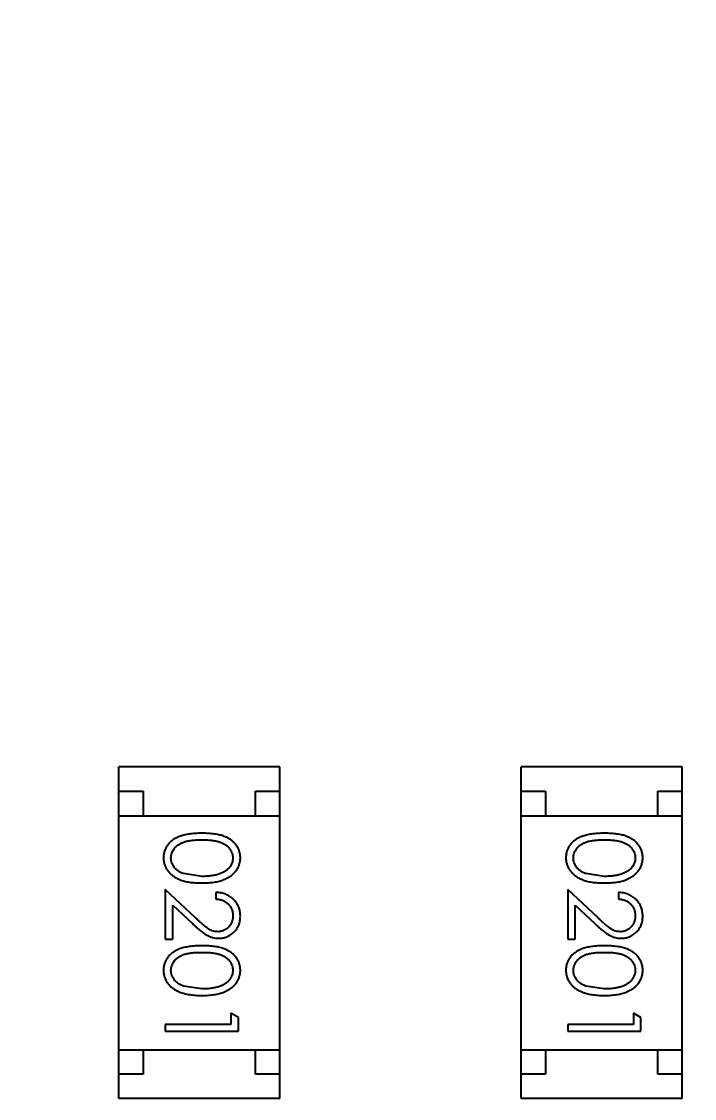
# Model space of a CAD drawing. Header units: millimetres. Extents: x 10 to 132, y -13 to 46.
# Drawn here: x 104.749 to 106.129, y 27.339 to 29.548 of the extents above; entities that cross this region are included whole.
import ezdxf

# ---------------------------------------------------------------- set-up
doc = ezdxf.new("R2010")
doc.units = ezdxf.units.MM
doc.header["$LTSCALE"] = 1.21
doc.header["$MEASUREMENT"] = 0
doc.header["$PDMODE"] = 3
doc.header["$PDSIZE"] = 0.3125
doc.layers.get('0').update_dxf_attribs({"linetype": 'CONTINUOUS'})
doc.layers.get('DEFPOINTS').update_dxf_attribs({"linetype": 'CONTINUOUS'})
doc.layers.add('Dim', color=3, linetype='CONTINUOUS', lineweight=25)
doc.styles.get("Standard").update_dxf_attribs({"font": 'txt', "width": 0.8})
doc.dimstyles.get("Standard").update_dxf_attribs({"dimtxt": 0.15625, "dimasz": 0.1875, "dimexe": 0.125, "dimexo": 0.0625, "dimgap": 0.09, "dimtad": 0, "dimtih": 1, "dimtoh": 1, "dimzin": 4, "dimdsep": 46, "dimtxsty": 'Standard', "dimblk": '_FILLED', "dimblk1": '_FILLED', "dimblk2": '_FILLED', "dimcen": 0.09, "dimazin": 1, "dimtp": 0.01, "dimtm": 0.01, "dimtfac": 1, "dimtofl": 0, "dimtmove": 0, "dimatfit": 3, "dimldrblk": '_FILLED', "dimfxl": 1, "dimtolj": 1, "dimtzin": 4, "dimarcsym": 0})

# ---------------------------------------------------------------- blocks, each defined once
blk = doc.blocks.new('_FILLED')
at = {"color": 0, "linetype": 'ByBlock'}
blk.add_solid([(0, 0), (-1, 0.1667), (-1, -0.1667)], dxfattribs=at)
blk = doc.blocks.new('*D41')
at = {"color": 0, "linetype": 'ByBlock', "lineweight": -2}
for p, q in [((96.2435, 28.0379), (96.2435, 39.6225)), ((119.1035, 27.9498), (119.1035, 39.6225)), ((96.2435, 39.56), (106.0285, 39.56)), ((119.1035, 39.56), (109.3185, 39.56))]:
    blk.add_line(p, q, dxfattribs=at)
at = {"layer": 'DEFPOINTS', "color": 0, "linetype": 'ByBlock'}
for p in [(96.2435, 28.0067), (119.1035, 27.9185)]:
    blk.add_point(p, dxfattribs=at)
at = {"color": 0, "linetype": 'ByBlock', "lineweight": -2, "rotation": 180}
blk.add_blockref('_FILLED', (96.2435, 39.56), dxfattribs=at)
at = {"color": 0, "linetype": 'ByBlock', "lineweight": -2}
blk.add_blockref('_FILLED', (119.1035, 39.56), dxfattribs=at)
at = {"color": 0, "linetype": 'ByBlock', "lineweight": -2, "insert": (107.6735, 39.56), "char_height": 1, "attachment_point": 5}
blk.add_mtext('\\A1;22.86', dxfattribs=at)

msp = doc.modelspace()

# ---------------------------------------------------------------- linework, layer by layer
at = {"color": 7, "linetype": 'Continuous'}
for p, q in [((104.9483, 27.3389), (104.9483, 28.0189)), ((105.2783, 28.0189), (104.9483, 28.0189)), ((105.2783, 27.3389), (105.2783, 28.0189)), ((105.7738, 27.3389), (105.7738, 28.0189)), ((106.1038, 28.0189), (105.7738, 28.0189)), ((106.1038, 27.3389), (106.1038, 28.0189)), ((104.9483, 27.9689), (104.9983, 27.9689)), ((104.9983, 27.9689), (104.9983, 27.9189)), ((105.2283, 27.9189), (105.2283, 27.9689)), ((105.2283, 27.9689), (105.2783, 27.9689)), ((105.7738, 27.9689), (105.8238, 27.9689)), ((105.8238, 27.9689), (105.8238, 27.9189)), ((106.0538, 27.9189), (106.0538, 27.9689)), ((106.0538, 27.9689), (106.1038, 27.9689)), ((104.9483, 27.9189), (105.2783, 27.9189)), ((105.7738, 27.9189), (106.1038, 27.9189)), ((105.1186, 27.7944), (105.0809, 27.8001)), ((105.9441, 27.7944), (105.9064, 27.8001)), ((105.0436, 27.7675), (105.0436, 27.6656)), ((105.1057, 27.7093), (105.0436, 27.7675)), ((105.1475, 27.7617), (105.1475, 27.7482)), ((105.8691, 27.7675), (105.8691, 27.6656)), ((105.9312, 27.7093), (105.8691, 27.7675)), ((105.973, 27.7617), (105.973, 27.7482)), ((105.059, 27.6656), (105.059, 27.7354)), ((105.059, 27.7354), (105.0991, 27.6978)), ((105.8845, 27.6656), (105.8845, 27.7354)), ((105.8845, 27.7354), (105.9246, 27.6978)), ((105.0436, 27.6656), (105.059, 27.6656)), ((105.8691, 27.6656), (105.8845, 27.6656)), ((105.1186, 27.5636), (105.0809, 27.5693)), ((105.9441, 27.5636), (105.9064, 27.5693)), ((105.1782, 27.5136), (105.1782, 27.4906)), ((105.1936, 27.5048), (105.1782, 27.5136)), ((105.1936, 27.4771), (105.1936, 27.5048)), ((106.0037, 27.5136), (106.0037, 27.4906)), ((106.0191, 27.5048), (106.0037, 27.5136)), ((106.0191, 27.4771), (106.0191, 27.5048)), ((105.0436, 27.4906), (105.0436, 27.4771)), ((105.1782, 27.4906), (105.0436, 27.4906)), ((105.8691, 27.4906), (105.8691, 27.4771)), ((106.0037, 27.4906), (105.8691, 27.4906)), ((105.0436, 27.4771), (105.1936, 27.4771)), ((105.8691, 27.4771), (106.0191, 27.4771)), ((104.9483, 27.4389), (105.2783, 27.4389)), ((104.9983, 27.4389), (104.9983, 27.3889)), ((105.2283, 27.3889), (105.2283, 27.4389)), ((105.7738, 27.4389), (106.1038, 27.4389)), ((105.8238, 27.4389), (105.8238, 27.3889)), ((106.0538, 27.3889), (106.0538, 27.4389)), ((104.9983, 27.3889), (104.9483, 27.3889)), ((105.2783, 27.3889), (105.2283, 27.3889)), ((105.8238, 27.3889), (105.7738, 27.3889)), ((106.1038, 27.3889), (106.0538, 27.3889)), ((105.2783, 27.3389), (104.9483, 27.3389)), ((106.1038, 27.3389), (105.7738, 27.3389))]:
    msp.add_line(p, q, dxfattribs=at)
for points, knots in [([(105.1186, 27.8829), (105.1162, 27.8828), (105.1115, 27.8828), (105.1048, 27.8825), (105.0984, 27.882), (105.0925, 27.8813), (105.0869, 27.8804), (105.0818, 27.8793), (105.0771, 27.878), (105.0727, 27.8765), (105.0687, 27.8748), (105.065, 27.8729), (105.0616, 27.8709), (105.0584, 27.8688), (105.0554, 27.8665), (105.0526, 27.864), (105.0502, 27.8613), (105.048, 27.8585), (105.0461, 27.8556), (105.0444, 27.8526), (105.0429, 27.8495), (105.0418, 27.8463), (105.0409, 27.843), (105.0403, 27.8397), (105.0398, 27.8362), (105.0398, 27.8339), (105.0398, 27.8327)], [0, 0, 0, 0, 0.068113, 0.132564, 0.193427, 0.250218, 0.303569, 0.353576, 0.400235, 0.443586, 0.484619, 0.524292, 0.56238, 0.599049, 0.63494, 0.669782, 0.704009, 0.737842, 0.771098, 0.803896, 0.836415, 0.868639, 0.900715, 0.933378, 0.966213, 1, 1, 1, 1]), ([(105.1975, 27.8327), (105.1975, 27.8339), (105.1974, 27.8362), (105.197, 27.8397), (105.1964, 27.843), (105.1954, 27.8463), (105.1943, 27.8496), (105.1928, 27.8527), (105.1911, 27.8557), (105.1891, 27.8587), (105.1869, 27.8615), (105.1845, 27.8641), (105.1817, 27.8666), (105.1788, 27.8689), (105.1756, 27.8711), (105.1721, 27.8731), (105.1684, 27.8749), (105.1645, 27.8766), (105.1601, 27.8781), (105.1554, 27.8794), (105.1503, 27.8805), (105.1448, 27.8813), (105.1388, 27.882), (105.1324, 27.8825), (105.1256, 27.8828), (105.121, 27.8828), (105.1186, 27.8829)], [0, 0, 0, 0, 0.033742, 0.066533, 0.099153, 0.13154, 0.164087, 0.196563, 0.229707, 0.263315, 0.297504, 0.331686, 0.366482, 0.4021, 0.438958, 0.476748, 0.515985, 0.556589, 0.599519, 0.645765, 0.695487, 0.748721, 0.805687, 0.866754, 0.931405, 1, 1, 1, 1]), ([(105.9441, 27.8829), (105.9417, 27.8828), (105.937, 27.8828), (105.9303, 27.8825), (105.9239, 27.882), (105.918, 27.8813), (105.9124, 27.8804), (105.9073, 27.8793), (105.9026, 27.878), (105.8982, 27.8765), (105.8942, 27.8748), (105.8905, 27.8729), (105.8871, 27.8709), (105.8839, 27.8688), (105.8809, 27.8665), (105.8781, 27.864), (105.8757, 27.8613), (105.8735, 27.8585), (105.8716, 27.8556), (105.8699, 27.8526), (105.8684, 27.8495), (105.8673, 27.8463), (105.8664, 27.843), (105.8658, 27.8397), (105.8653, 27.8362), (105.8653, 27.8339), (105.8653, 27.8327)], [0, 0, 0, 0, 0.068113, 0.132564, 0.193427, 0.250218, 0.303569, 0.353576, 0.400235, 0.443586, 0.484619, 0.524292, 0.56238, 0.599049, 0.63494, 0.669782, 0.704009, 0.737842, 0.771098, 0.803896, 0.836415, 0.868639, 0.900715, 0.933378, 0.966213, 1, 1, 1, 1]), ([(106.023, 27.8327), (106.023, 27.8339), (106.0229, 27.8362), (106.0225, 27.8397), (106.0219, 27.843), (106.0209, 27.8463), (106.0198, 27.8496), (106.0183, 27.8527), (106.0166, 27.8557), (106.0146, 27.8587), (106.0124, 27.8615), (106.01, 27.8641), (106.0072, 27.8666), (106.0043, 27.8689), (106.0011, 27.8711), (105.9976, 27.8731), (105.9939, 27.8749), (105.99, 27.8766), (105.9857, 27.8781), (105.981, 27.8794), (105.9758, 27.8805), (105.9703, 27.8813), (105.9643, 27.882), (105.9579, 27.8825), (105.9511, 27.8828), (105.9465, 27.8828), (105.9441, 27.8829)], [0, 0, 0, 0, 0.033742, 0.066533, 0.099153, 0.13154, 0.164087, 0.196563, 0.229707, 0.263315, 0.297504, 0.331686, 0.366482, 0.4021, 0.438958, 0.476748, 0.515985, 0.556589, 0.599519, 0.645765, 0.695487, 0.748721, 0.805687, 0.866754, 0.931405, 1, 1, 1, 1]), ([(105.0552, 27.8323), (105.0553, 27.8339), (105.0554, 27.8372), (105.0567, 27.8421), (105.0588, 27.8468), (105.0612, 27.8506), (105.0635, 27.8534), (105.0654, 27.8555), (105.0675, 27.8574), (105.0699, 27.8592), (105.0724, 27.8608), (105.0751, 27.8623), (105.078, 27.8636), (105.0811, 27.8649), (105.0845, 27.866), (105.0883, 27.8669), (105.0924, 27.8676), (105.0969, 27.8683), (105.1018, 27.8688), (105.1071, 27.8691), (105.1127, 27.8694), (105.1166, 27.8694), (105.1186, 27.8694)], [0, 0, 0, 0, 0.060034, 0.120278, 0.182348, 0.247919, 0.281641, 0.315701, 0.350322, 0.385703, 0.421819, 0.459196, 0.497866, 0.538301, 0.58121, 0.628183, 0.679403, 0.734699, 0.794074, 0.858416, 0.927049, 1, 1, 1, 1]), ([(105.1186, 27.8694), (105.1206, 27.8694), (105.1246, 27.8694), (105.1302, 27.8691), (105.1355, 27.8688), (105.1404, 27.8683), (105.1449, 27.8677), (105.1491, 27.8668), (105.1528, 27.8659), (105.1562, 27.8648), (105.1593, 27.8636), (105.1622, 27.8622), (105.1649, 27.8607), (105.1675, 27.8591), (105.1698, 27.8574), (105.1719, 27.8555), (105.1739, 27.8534), (105.1761, 27.8506), (105.1785, 27.8468), (105.1806, 27.8421), (105.1818, 27.8372), (105.182, 27.8339), (105.1821, 27.8323)], [0, 0, 0, 0, 0.073302, 0.142286, 0.206253, 0.266017, 0.321612, 0.372532, 0.419497, 0.462398, 0.502825, 0.541489, 0.579034, 0.615143, 0.650298, 0.684912, 0.718701, 0.752189, 0.817245, 0.879117, 0.939613, 1, 1, 1, 1]), ([(105.8807, 27.8323), (105.8808, 27.8339), (105.8809, 27.8372), (105.8822, 27.8421), (105.8843, 27.8468), (105.8867, 27.8506), (105.889, 27.8534), (105.8909, 27.8555), (105.893, 27.8574), (105.8954, 27.8592), (105.8979, 27.8608), (105.9006, 27.8623), (105.9035, 27.8636), (105.9066, 27.8649), (105.91, 27.866), (105.9138, 27.8669), (105.9179, 27.8676), (105.9224, 27.8683), (105.9273, 27.8688), (105.9326, 27.8691), (105.9382, 27.8694), (105.9421, 27.8694), (105.9441, 27.8694)], [0, 0, 0, 0, 0.060034, 0.120278, 0.182348, 0.247919, 0.281641, 0.315701, 0.350322, 0.385703, 0.421819, 0.459196, 0.497866, 0.538301, 0.58121, 0.628183, 0.679403, 0.734699, 0.794074, 0.858416, 0.927049, 1, 1, 1, 1]), ([(105.9441, 27.8694), (105.9461, 27.8694), (105.9501, 27.8694), (105.9557, 27.8691), (105.961, 27.8688), (105.9659, 27.8683), (105.9704, 27.8677), (105.9746, 27.8668), (105.9783, 27.8659), (105.9817, 27.8648), (105.9848, 27.8636), (105.9877, 27.8622), (105.9904, 27.8607), (105.993, 27.8591), (105.9953, 27.8574), (105.9974, 27.8555), (105.9994, 27.8534), (106.0016, 27.8506), (106.004, 27.8468), (106.0061, 27.8421), (106.0073, 27.8372), (106.0075, 27.8339), (106.0076, 27.8323)], [0, 0, 0, 0, 0.073302, 0.142286, 0.206253, 0.266017, 0.321612, 0.372532, 0.419497, 0.462398, 0.502825, 0.541489, 0.579034, 0.615143, 0.650298, 0.684912, 0.718701, 0.752189, 0.817245, 0.879117, 0.939613, 1, 1, 1, 1]), ([(105.0398, 27.8327), (105.0398, 27.8315), (105.0398, 27.8291), (105.0403, 27.8256), (105.0409, 27.8222), (105.0419, 27.8188), (105.0431, 27.8156), (105.0445, 27.8124), (105.0463, 27.8093), (105.0483, 27.8063), (105.0505, 27.8034), (105.053, 27.8007), (105.0558, 27.7981), (105.0589, 27.7957), (105.0622, 27.7934), (105.0657, 27.7913), (105.0695, 27.7894), (105.0736, 27.7876), (105.078, 27.786), (105.0827, 27.7847), (105.0878, 27.7835), (105.0933, 27.7825), (105.0991, 27.7819), (105.1053, 27.7813), (105.1118, 27.781), (105.1163, 27.781), (105.1186, 27.7809)], [0, 0, 0, 0, 0.033824, 0.067298, 0.10028, 0.133019, 0.165736, 0.198792, 0.232372, 0.266409, 0.301016, 0.336196, 0.371972, 0.408574, 0.446394, 0.485225, 0.525372, 0.567224, 0.611081, 0.65775, 0.70702, 0.759235, 0.814484, 0.873227, 0.934937, 1, 1, 1, 1]), ([(105.0809, 27.8001), (105.0799, 27.8005), (105.0778, 27.8012), (105.0749, 27.8026), (105.0722, 27.804), (105.0696, 27.8056), (105.0673, 27.8074), (105.0652, 27.8092), (105.0633, 27.8112), (105.061, 27.814), (105.0587, 27.8177), (105.0567, 27.8224), (105.0554, 27.8273), (105.0552, 27.8306), (105.0552, 27.8323)], [0, 0, 0, 0, 0.075949, 0.148549, 0.218996, 0.286119, 0.351826, 0.416074, 0.478265, 0.540325, 0.660405, 0.774606, 0.887187, 1, 1, 1, 1]), ([(105.1186, 27.7809), (105.1209, 27.781), (105.1254, 27.781), (105.1319, 27.7813), (105.1381, 27.7818), (105.144, 27.7826), (105.1495, 27.7835), (105.1546, 27.7847), (105.1593, 27.7861), (105.1638, 27.7877), (105.1678, 27.7895), (105.1717, 27.7914), (105.1752, 27.7936), (105.1785, 27.7958), (105.1816, 27.7982), (105.1843, 27.8008), (105.1869, 27.8035), (105.1891, 27.8064), (105.1911, 27.8094), (105.1928, 27.8124), (105.1942, 27.8156), (105.1954, 27.8189), (105.1964, 27.8222), (105.197, 27.8256), (105.1974, 27.8291), (105.1975, 27.8315), (105.1975, 27.8327)], [0, 0, 0, 0, 0.065278, 0.127205, 0.186168, 0.241675, 0.294115, 0.343609, 0.390387, 0.434463, 0.476646, 0.517002, 0.555936, 0.593716, 0.630057, 0.665601, 0.700745, 0.734917, 0.768681, 0.802087, 0.834849, 0.867433, 0.900138, 0.932806, 0.966212, 1, 1, 1, 1]), ([(105.1821, 27.8323), (105.182, 27.8306), (105.1818, 27.8273), (105.1806, 27.8225), (105.1784, 27.8178), (105.1761, 27.8141), (105.1738, 27.8112), (105.1718, 27.8092), (105.1696, 27.8072), (105.1671, 27.8054), (105.1644, 27.8037), (105.1615, 27.8022), (105.1583, 27.8007), (105.1549, 27.7994), (105.1512, 27.7982), (105.1473, 27.7972), (105.1431, 27.7963), (105.1387, 27.7956), (105.134, 27.7951), (105.1291, 27.7946), (105.124, 27.7945), (105.1204, 27.7944), (105.1186, 27.7944)], [0, 0, 0, 0, 0.059689, 0.119507, 0.181075, 0.246162, 0.279894, 0.314468, 0.350403, 0.387474, 0.426147, 0.466624, 0.508745, 0.553328, 0.600058, 0.649177, 0.700552, 0.754894, 0.811825, 0.871514, 0.934319, 1, 1, 1, 1]), ([(105.8653, 27.8327), (105.8653, 27.8315), (105.8653, 27.8291), (105.8658, 27.8256), (105.8664, 27.8222), (105.8674, 27.8188), (105.8686, 27.8156), (105.87, 27.8124), (105.8718, 27.8093), (105.8738, 27.8063), (105.876, 27.8034), (105.8785, 27.8007), (105.8813, 27.7981), (105.8844, 27.7957), (105.8877, 27.7934), (105.8912, 27.7913), (105.895, 27.7894), (105.8991, 27.7876), (105.9035, 27.786), (105.9082, 27.7847), (105.9133, 27.7835), (105.9188, 27.7825), (105.9246, 27.7819), (105.9308, 27.7813), (105.9373, 27.781), (105.9418, 27.781), (105.9441, 27.7809)], [0, 0, 0, 0, 0.033824, 0.067298, 0.10028, 0.133019, 0.165736, 0.198792, 0.232372, 0.266409, 0.301016, 0.336196, 0.371972, 0.408574, 0.446394, 0.485225, 0.525372, 0.567224, 0.611081, 0.65775, 0.70702, 0.759235, 0.814484, 0.873227, 0.934937, 1, 1, 1, 1]), ([(105.9064, 27.8001), (105.9054, 27.8005), (105.9033, 27.8012), (105.9004, 27.8026), (105.8977, 27.804), (105.8951, 27.8056), (105.8928, 27.8074), (105.8907, 27.8092), (105.8888, 27.8112), (105.8865, 27.814), (105.8842, 27.8177), (105.8822, 27.8224), (105.8809, 27.8273), (105.8807, 27.8306), (105.8807, 27.8323)], [0, 0, 0, 0, 0.075949, 0.148549, 0.218996, 0.286119, 0.351826, 0.416074, 0.478265, 0.540325, 0.660405, 0.774606, 0.887187, 1, 1, 1, 1]), ([(105.9441, 27.7809), (105.9464, 27.781), (105.9509, 27.781), (105.9574, 27.7813), (105.9636, 27.7818), (105.9695, 27.7826), (105.975, 27.7835), (105.9801, 27.7847), (105.9848, 27.7861), (105.9893, 27.7877), (105.9933, 27.7895), (105.9972, 27.7914), (106.0007, 27.7936), (106.004, 27.7958), (106.0071, 27.7982), (106.0098, 27.8008), (106.0124, 27.8035), (106.0146, 27.8064), (106.0166, 27.8094), (106.0183, 27.8124), (106.0197, 27.8156), (106.0209, 27.8189), (106.0219, 27.8222), (106.0225, 27.8256), (106.0229, 27.8291), (106.023, 27.8315), (106.023, 27.8327)], [0, 0, 0, 0, 0.065278, 0.127205, 0.186168, 0.241675, 0.294115, 0.343609, 0.390387, 0.434463, 0.476646, 0.517002, 0.555936, 0.593716, 0.630057, 0.665601, 0.700745, 0.734917, 0.768681, 0.802087, 0.834849, 0.867433, 0.900138, 0.932806, 0.966212, 1, 1, 1, 1]), ([(106.0076, 27.8323), (106.0075, 27.8306), (106.0073, 27.8273), (106.0061, 27.8225), (106.0039, 27.8178), (106.0016, 27.8141), (105.9993, 27.8112), (105.9973, 27.8092), (105.9951, 27.8072), (105.9926, 27.8054), (105.9899, 27.8037), (105.987, 27.8022), (105.9838, 27.8007), (105.9804, 27.7994), (105.9767, 27.7982), (105.9728, 27.7972), (105.9686, 27.7963), (105.9642, 27.7956), (105.9595, 27.7951), (105.9546, 27.7946), (105.9495, 27.7945), (105.9459, 27.7944), (105.9441, 27.7944)], [0, 0, 0, 0, 0.059689, 0.119507, 0.181075, 0.246162, 0.279894, 0.314468, 0.350403, 0.387474, 0.426147, 0.466624, 0.508745, 0.553328, 0.600058, 0.649177, 0.700552, 0.754894, 0.811825, 0.871514, 0.934319, 1, 1, 1, 1]), ([(105.1975, 27.7128), (105.1974, 27.7145), (105.1974, 27.7178), (105.1967, 27.7226), (105.1956, 27.7272), (105.1941, 27.7316), (105.192, 27.7358), (105.1896, 27.7399), (105.1868, 27.7437), (105.1835, 27.7472), (105.1798, 27.7505), (105.1759, 27.7534), (105.1718, 27.7558), (105.1674, 27.7578), (105.1628, 27.7595), (105.1579, 27.7606), (105.1528, 27.7614), (105.1493, 27.7616), (105.1475, 27.7617)], [0, 0, 0, 0, 0.06445, 0.126725, 0.187421, 0.247417, 0.306749, 0.366595, 0.427749, 0.490235, 0.553031, 0.614805, 0.676505, 0.738096, 0.801021, 0.864897, 0.931209, 1, 1, 1, 1]), ([(105.1475, 27.7482), (105.1488, 27.7481), (105.1514, 27.7479), (105.1552, 27.7471), (105.1587, 27.7462), (105.1621, 27.7449), (105.1651, 27.7434), (105.168, 27.7417), (105.1707, 27.7397), (105.173, 27.7374), (105.1751, 27.735), (105.177, 27.7324), (105.1786, 27.7296), (105.1799, 27.7266), (105.1809, 27.7236), (105.1816, 27.7203), (105.182, 27.717), (105.1821, 27.7146), (105.1821, 27.7135)], [0, 0, 0, 0, 0.073648, 0.143686, 0.210962, 0.275557, 0.338064, 0.399311, 0.4594, 0.51934, 0.579024, 0.637809, 0.695959, 0.754122, 0.813113, 0.873453, 0.935561, 1, 1, 1, 1]), ([(106.023, 27.7128), (106.0229, 27.7145), (106.0229, 27.7178), (106.0222, 27.7226), (106.0211, 27.7272), (106.0196, 27.7316), (106.0175, 27.7358), (106.0151, 27.7399), (106.0123, 27.7437), (106.009, 27.7472), (106.0053, 27.7505), (106.0015, 27.7534), (105.9973, 27.7558), (105.9929, 27.7578), (105.9883, 27.7595), (105.9834, 27.7606), (105.9783, 27.7614), (105.9748, 27.7616), (105.973, 27.7617)], [0, 0, 0, 0, 0.06445, 0.126725, 0.187421, 0.247417, 0.306749, 0.366595, 0.427749, 0.490235, 0.553031, 0.614805, 0.676505, 0.738096, 0.801021, 0.864897, 0.931209, 1, 1, 1, 1]), ([(105.973, 27.7482), (105.9743, 27.7481), (105.9769, 27.7479), (105.9807, 27.7471), (105.9842, 27.7462), (105.9876, 27.7449), (105.9906, 27.7434), (105.9935, 27.7417), (105.9962, 27.7397), (105.9985, 27.7374), (106.0006, 27.735), (106.0025, 27.7324), (106.0041, 27.7296), (106.0054, 27.7266), (106.0064, 27.7236), (106.0071, 27.7203), (106.0075, 27.717), (106.0076, 27.7146), (106.0076, 27.7135)], [0, 0, 0, 0, 0.073648, 0.143686, 0.210962, 0.275557, 0.338064, 0.399311, 0.4594, 0.51934, 0.579024, 0.637809, 0.695959, 0.754122, 0.813113, 0.873453, 0.935561, 1, 1, 1, 1]), ([(105.1517, 27.6809), (105.1501, 27.681), (105.1468, 27.6811), (105.142, 27.6822), (105.1374, 27.6839), (105.1336, 27.6858), (105.1305, 27.6879), (105.1278, 27.6898), (105.1248, 27.6921), (105.1216, 27.6948), (105.118, 27.6979), (105.1142, 27.7013), (105.11, 27.7052), (105.1072, 27.7079), (105.1057, 27.7093)], [0, 0, 0, 0, 0.088014, 0.174976, 0.2638, 0.355443, 0.406413, 0.465519, 0.533076, 0.609353, 0.693899, 0.787171, 0.889197, 1, 1, 1, 1]), ([(105.1821, 27.7135), (105.1821, 27.7124), (105.182, 27.7101), (105.1816, 27.7069), (105.1809, 27.7038), (105.1799, 27.7009), (105.1786, 27.698), (105.1771, 27.6953), (105.1752, 27.6928), (105.1731, 27.6903), (105.1709, 27.6881), (105.1684, 27.6862), (105.1659, 27.6846), (105.1633, 27.6832), (105.1605, 27.6822), (105.1577, 27.6815), (105.1547, 27.681), (105.1527, 27.681), (105.1517, 27.6809)], [0, 0, 0, 0, 0.068027, 0.133505, 0.19695, 0.26027, 0.322741, 0.384982, 0.448465, 0.513424, 0.578224, 0.640011, 0.700094, 0.760067, 0.819012, 0.877878, 0.938035, 1, 1, 1, 1]), ([(105.1529, 27.6675), (105.1544, 27.6675), (105.1573, 27.6676), (105.1616, 27.6682), (105.1657, 27.6692), (105.1698, 27.6705), (105.1736, 27.6723), (105.1773, 27.6745), (105.1809, 27.677), (105.1842, 27.68), (105.1874, 27.6832), (105.19, 27.6867), (105.1923, 27.6905), (105.1943, 27.6944), (105.1957, 27.6987), (105.1967, 27.7032), (105.1974, 27.7079), (105.1974, 27.7111), (105.1975, 27.7128)], [0, 0, 0, 0, 0.06271, 0.123347, 0.183401, 0.242828, 0.302097, 0.36242, 0.423725, 0.487032, 0.550491, 0.612709, 0.674265, 0.73617, 0.799211, 0.863483, 0.930525, 1, 1, 1, 1]), ([(105.9772, 27.6809), (105.9756, 27.681), (105.9723, 27.6811), (105.9675, 27.6822), (105.9629, 27.6839), (105.9591, 27.6858), (105.956, 27.6879), (105.9533, 27.6898), (105.9503, 27.6921), (105.9471, 27.6948), (105.9435, 27.6979), (105.9397, 27.7013), (105.9355, 27.7052), (105.9327, 27.7079), (105.9312, 27.7093)], [0, 0, 0, 0, 0.088014, 0.174976, 0.2638, 0.355443, 0.406413, 0.465519, 0.533076, 0.609353, 0.693899, 0.787171, 0.889197, 1, 1, 1, 1]), ([(106.0076, 27.7135), (106.0076, 27.7124), (106.0075, 27.7101), (106.0071, 27.7069), (106.0064, 27.7038), (106.0054, 27.7009), (106.0041, 27.698), (106.0026, 27.6953), (106.0007, 27.6928), (105.9986, 27.6903), (105.9964, 27.6881), (105.9939, 27.6862), (105.9914, 27.6846), (105.9888, 27.6832), (105.986, 27.6822), (105.9832, 27.6815), (105.9802, 27.681), (105.9782, 27.681), (105.9772, 27.6809)], [0, 0, 0, 0, 0.068027, 0.133505, 0.19695, 0.26027, 0.322741, 0.384982, 0.448465, 0.513424, 0.578224, 0.640011, 0.700094, 0.760067, 0.819012, 0.877878, 0.938035, 1, 1, 1, 1]), ([(105.9784, 27.6675), (105.9799, 27.6675), (105.9828, 27.6676), (105.9871, 27.6682), (105.9912, 27.6692), (105.9953, 27.6705), (105.9991, 27.6723), (106.0028, 27.6745), (106.0064, 27.677), (106.0097, 27.68), (106.0129, 27.6832), (106.0155, 27.6867), (106.0178, 27.6905), (106.0198, 27.6944), (106.0212, 27.6987), (106.0222, 27.7032), (106.0229, 27.7079), (106.0229, 27.7111), (106.023, 27.7128)], [0, 0, 0, 0, 0.06271, 0.123347, 0.183401, 0.242828, 0.302097, 0.36242, 0.423725, 0.487032, 0.550491, 0.612709, 0.674265, 0.73617, 0.799211, 0.863483, 0.930525, 1, 1, 1, 1]), ([(105.0991, 27.6978), (105.1006, 27.6964), (105.1036, 27.6936), (105.1079, 27.6897), (105.1121, 27.6861), (105.1159, 27.6829), (105.1196, 27.6801), (105.123, 27.6776), (105.1261, 27.6755), (105.1299, 27.6732), (105.1347, 27.6708), (105.1406, 27.6689), (105.1467, 27.6677), (105.1508, 27.6675), (105.1529, 27.6675)], [0, 0, 0, 0, 0.09953, 0.192079, 0.277712, 0.357454, 0.429648, 0.495771, 0.555538, 0.608657, 0.707578, 0.804328, 0.901298, 1, 1, 1, 1]), ([(105.9246, 27.6978), (105.9261, 27.6964), (105.9291, 27.6936), (105.9334, 27.6897), (105.9376, 27.6861), (105.9414, 27.6829), (105.9451, 27.6801), (105.9485, 27.6776), (105.9516, 27.6755), (105.9554, 27.6732), (105.9602, 27.6708), (105.9661, 27.6689), (105.9722, 27.6677), (105.9763, 27.6675), (105.9784, 27.6675)], [0, 0, 0, 0, 0.09953, 0.192079, 0.277712, 0.357454, 0.429648, 0.495771, 0.555538, 0.608657, 0.707578, 0.804328, 0.901298, 1, 1, 1, 1]), ([(105.1186, 27.6521), (105.1162, 27.6521), (105.1115, 27.652), (105.1048, 27.6517), (105.0984, 27.6512), (105.0925, 27.6505), (105.0869, 27.6496), (105.0818, 27.6486), (105.0771, 27.6472), (105.0727, 27.6457), (105.0687, 27.644), (105.065, 27.6422), (105.0616, 27.6402), (105.0584, 27.638), (105.0554, 27.6357), (105.0526, 27.6332), (105.0502, 27.6306), (105.048, 27.6278), (105.0461, 27.6248), (105.0444, 27.6218), (105.0429, 27.6187), (105.0418, 27.6155), (105.0409, 27.6123), (105.0403, 27.6089), (105.0398, 27.6055), (105.0398, 27.6031), (105.0398, 27.6019)], [0, 0, 0, 0, 0.068113, 0.132564, 0.193427, 0.250218, 0.303569, 0.353576, 0.400235, 0.443586, 0.484619, 0.524292, 0.56238, 0.599049, 0.63494, 0.669782, 0.704009, 0.737842, 0.771098, 0.803896, 0.836415, 0.868639, 0.900715, 0.933378, 0.966213, 1, 1, 1, 1]), ([(105.0552, 27.6015), (105.0553, 27.6031), (105.0554, 27.6064), (105.0567, 27.6113), (105.0588, 27.6161), (105.0612, 27.6198), (105.0635, 27.6227), (105.0654, 27.6247), (105.0675, 27.6266), (105.0699, 27.6284), (105.0724, 27.63), (105.0751, 27.6315), (105.078, 27.6328), (105.0811, 27.6341), (105.0845, 27.6352), (105.0883, 27.6361), (105.0924, 27.6369), (105.0969, 27.6375), (105.1018, 27.638), (105.1071, 27.6384), (105.1127, 27.6386), (105.1166, 27.6386), (105.1186, 27.6386)], [0, 0, 0, 0, 0.060034, 0.120278, 0.182348, 0.247919, 0.281641, 0.315701, 0.350322, 0.385703, 0.421819, 0.459196, 0.497866, 0.538301, 0.58121, 0.628183, 0.679403, 0.734699, 0.794074, 0.858416, 0.927049, 1, 1, 1, 1]), ([(105.1975, 27.6019), (105.1975, 27.6031), (105.1974, 27.6055), (105.197, 27.6089), (105.1964, 27.6123), (105.1954, 27.6156), (105.1943, 27.6188), (105.1928, 27.6219), (105.1911, 27.6249), (105.1891, 27.6279), (105.1869, 27.6307), (105.1845, 27.6334), (105.1817, 27.6358), (105.1788, 27.6382), (105.1756, 27.6403), (105.1721, 27.6423), (105.1684, 27.6442), (105.1645, 27.6458), (105.1601, 27.6473), (105.1554, 27.6486), (105.1503, 27.6497), (105.1448, 27.6505), (105.1388, 27.6512), (105.1324, 27.6517), (105.1256, 27.652), (105.121, 27.6521), (105.1186, 27.6521)], [0, 0, 0, 0, 0.033742, 0.066533, 0.099153, 0.13154, 0.164087, 0.196563, 0.229707, 0.263315, 0.297504, 0.331686, 0.366482, 0.4021, 0.438958, 0.476748, 0.515985, 0.556589, 0.599519, 0.645765, 0.695487, 0.748721, 0.805687, 0.866754, 0.931405, 1, 1, 1, 1]), ([(105.1186, 27.6386), (105.1206, 27.6386), (105.1246, 27.6386), (105.1302, 27.6384), (105.1355, 27.638), (105.1404, 27.6375), (105.1449, 27.6369), (105.1491, 27.6361), (105.1528, 27.6352), (105.1562, 27.6341), (105.1593, 27.6328), (105.1622, 27.6315), (105.1649, 27.63), (105.1675, 27.6283), (105.1698, 27.6266), (105.1719, 27.6247), (105.1739, 27.6227), (105.1761, 27.6198), (105.1785, 27.6161), (105.1806, 27.6114), (105.1818, 27.6065), (105.182, 27.6031), (105.1821, 27.6015)], [0, 0, 0, 0, 0.073302, 0.142286, 0.206253, 0.266017, 0.321612, 0.372532, 0.419497, 0.462398, 0.502825, 0.541489, 0.579034, 0.615143, 0.650298, 0.684912, 0.718701, 0.752189, 0.817245, 0.879117, 0.939613, 1, 1, 1, 1]), ([(105.9441, 27.6521), (105.9417, 27.6521), (105.937, 27.652), (105.9303, 27.6517), (105.9239, 27.6512), (105.918, 27.6505), (105.9124, 27.6496), (105.9073, 27.6486), (105.9026, 27.6472), (105.8982, 27.6457), (105.8942, 27.644), (105.8905, 27.6422), (105.8871, 27.6402), (105.8839, 27.638), (105.8809, 27.6357), (105.8781, 27.6332), (105.8757, 27.6306), (105.8735, 27.6278), (105.8716, 27.6248), (105.8699, 27.6218), (105.8684, 27.6187), (105.8673, 27.6155), (105.8664, 27.6123), (105.8658, 27.6089), (105.8653, 27.6055), (105.8653, 27.6031), (105.8653, 27.6019)], [0, 0, 0, 0, 0.068113, 0.132564, 0.193427, 0.250218, 0.303569, 0.353576, 0.400235, 0.443586, 0.484619, 0.524292, 0.56238, 0.599049, 0.63494, 0.669782, 0.704009, 0.737842, 0.771098, 0.803896, 0.836415, 0.868639, 0.900715, 0.933378, 0.966213, 1, 1, 1, 1]), ([(105.8807, 27.6015), (105.8808, 27.6031), (105.8809, 27.6064), (105.8822, 27.6113), (105.8843, 27.6161), (105.8867, 27.6198), (105.889, 27.6227), (105.8909, 27.6247), (105.893, 27.6266), (105.8954, 27.6284), (105.8979, 27.63), (105.9006, 27.6315), (105.9035, 27.6328), (105.9066, 27.6341), (105.91, 27.6352), (105.9138, 27.6361), (105.9179, 27.6369), (105.9224, 27.6375), (105.9273, 27.638), (105.9326, 27.6384), (105.9382, 27.6386), (105.9421, 27.6386), (105.9441, 27.6386)], [0, 0, 0, 0, 0.060034, 0.120278, 0.182348, 0.247919, 0.281641, 0.315701, 0.350322, 0.385703, 0.421819, 0.459196, 0.497866, 0.538301, 0.58121, 0.628183, 0.679403, 0.734699, 0.794074, 0.858416, 0.927049, 1, 1, 1, 1]), ([(106.023, 27.6019), (106.023, 27.6031), (106.0229, 27.6055), (106.0225, 27.6089), (106.0219, 27.6123), (106.0209, 27.6156), (106.0198, 27.6188), (106.0183, 27.6219), (106.0166, 27.6249), (106.0146, 27.6279), (106.0124, 27.6307), (106.01, 27.6334), (106.0072, 27.6358), (106.0043, 27.6382), (106.0011, 27.6403), (105.9976, 27.6423), (105.9939, 27.6442), (105.99, 27.6458), (105.9857, 27.6473), (105.981, 27.6486), (105.9758, 27.6497), (105.9703, 27.6505), (105.9643, 27.6512), (105.9579, 27.6517), (105.9511, 27.652), (105.9465, 27.6521), (105.9441, 27.6521)], [0, 0, 0, 0, 0.033742, 0.066533, 0.099153, 0.13154, 0.164087, 0.196563, 0.229707, 0.263315, 0.297504, 0.331686, 0.366482, 0.4021, 0.438958, 0.476748, 0.515985, 0.556589, 0.599519, 0.645765, 0.695487, 0.748721, 0.805687, 0.866754, 0.931405, 1, 1, 1, 1]), ([(105.9441, 27.6386), (105.9461, 27.6386), (105.9501, 27.6386), (105.9557, 27.6384), (105.961, 27.638), (105.9659, 27.6375), (105.9704, 27.6369), (105.9746, 27.6361), (105.9783, 27.6352), (105.9817, 27.6341), (105.9848, 27.6328), (105.9877, 27.6315), (105.9904, 27.63), (105.993, 27.6283), (105.9953, 27.6266), (105.9974, 27.6247), (105.9994, 27.6227), (106.0016, 27.6198), (106.004, 27.6161), (106.0061, 27.6114), (106.0073, 27.6065), (106.0075, 27.6031), (106.0076, 27.6015)], [0, 0, 0, 0, 0.073302, 0.142286, 0.206253, 0.266017, 0.321612, 0.372532, 0.419497, 0.462398, 0.502825, 0.541489, 0.579034, 0.615143, 0.650298, 0.684912, 0.718701, 0.752189, 0.817245, 0.879117, 0.939613, 1, 1, 1, 1]), ([(105.0398, 27.6019), (105.0398, 27.6007), (105.0398, 27.5984), (105.0403, 27.5949), (105.0409, 27.5914), (105.0419, 27.5881), (105.0431, 27.5848), (105.0445, 27.5816), (105.0463, 27.5785), (105.0483, 27.5755), (105.0505, 27.5726), (105.053, 27.5699), (105.0558, 27.5673), (105.0589, 27.5649), (105.0622, 27.5626), (105.0657, 27.5606), (105.0695, 27.5586), (105.0736, 27.5569), (105.078, 27.5552), (105.0827, 27.5539), (105.0878, 27.5527), (105.0933, 27.5518), (105.0991, 27.5511), (105.1053, 27.5505), (105.1118, 27.5502), (105.1163, 27.5502), (105.1186, 27.5502)], [0, 0, 0, 0, 0.033824, 0.067298, 0.10028, 0.133019, 0.165736, 0.198792, 0.232372, 0.266409, 0.301016, 0.336196, 0.371972, 0.408574, 0.446394, 0.485225, 0.525372, 0.567224, 0.611081, 0.65775, 0.70702, 0.759235, 0.814484, 0.873227, 0.934937, 1, 1, 1, 1]), ([(105.0809, 27.5693), (105.0799, 27.5697), (105.0778, 27.5705), (105.0749, 27.5718), (105.0722, 27.5732), (105.0696, 27.5749), (105.0673, 27.5766), (105.0652, 27.5784), (105.0633, 27.5805), (105.061, 27.5833), (105.0587, 27.587), (105.0567, 27.5917), (105.0554, 27.5965), (105.0552, 27.5998), (105.0552, 27.6015)], [0, 0, 0, 0, 0.075949, 0.148549, 0.218996, 0.286119, 0.351826, 0.416074, 0.478265, 0.540325, 0.660405, 0.774606, 0.887187, 1, 1, 1, 1]), ([(105.1186, 27.5502), (105.1209, 27.5502), (105.1254, 27.5502), (105.1319, 27.5505), (105.1381, 27.5511), (105.144, 27.5518), (105.1495, 27.5528), (105.1546, 27.5539), (105.1593, 27.5554), (105.1638, 27.5569), (105.1678, 27.5588), (105.1717, 27.5607), (105.1752, 27.5628), (105.1785, 27.565), (105.1816, 27.5675), (105.1843, 27.57), (105.1869, 27.5727), (105.1891, 27.5756), (105.1911, 27.5786), (105.1928, 27.5817), (105.1942, 27.5848), (105.1954, 27.5881), (105.1964, 27.5914), (105.197, 27.5949), (105.1974, 27.5984), (105.1975, 27.6007), (105.1975, 27.6019)], [0, 0, 0, 0, 0.065278, 0.127205, 0.186168, 0.241675, 0.294115, 0.343609, 0.390387, 0.434463, 0.476646, 0.517002, 0.555936, 0.593716, 0.630057, 0.665601, 0.700745, 0.734917, 0.768681, 0.802087, 0.834849, 0.867433, 0.900138, 0.932806, 0.966212, 1, 1, 1, 1]), ([(105.1821, 27.6015), (105.182, 27.5998), (105.1818, 27.5966), (105.1806, 27.5917), (105.1784, 27.587), (105.1761, 27.5833), (105.1738, 27.5804), (105.1718, 27.5784), (105.1696, 27.5764), (105.1671, 27.5746), (105.1644, 27.5729), (105.1615, 27.5714), (105.1583, 27.5699), (105.1549, 27.5686), (105.1512, 27.5675), (105.1473, 27.5664), (105.1431, 27.5656), (105.1387, 27.5648), (105.134, 27.5643), (105.1291, 27.5639), (105.124, 27.5637), (105.1204, 27.5637), (105.1186, 27.5636)], [0, 0, 0, 0, 0.059689, 0.119507, 0.181075, 0.246162, 0.279894, 0.314468, 0.350403, 0.387474, 0.426147, 0.466624, 0.508745, 0.553328, 0.600058, 0.649177, 0.700552, 0.754894, 0.811825, 0.871514, 0.934319, 1, 1, 1, 1]), ([(105.8653, 27.6019), (105.8653, 27.6007), (105.8653, 27.5984), (105.8658, 27.5949), (105.8664, 27.5914), (105.8674, 27.5881), (105.8686, 27.5848), (105.87, 27.5816), (105.8718, 27.5785), (105.8738, 27.5755), (105.876, 27.5726), (105.8785, 27.5699), (105.8813, 27.5673), (105.8844, 27.5649), (105.8877, 27.5626), (105.8912, 27.5606), (105.895, 27.5586), (105.8991, 27.5569), (105.9035, 27.5552), (105.9082, 27.5539), (105.9133, 27.5527), (105.9188, 27.5518), (105.9246, 27.5511), (105.9308, 27.5505), (105.9373, 27.5502), (105.9418, 27.5502), (105.9441, 27.5502)], [0, 0, 0, 0, 0.033824, 0.067298, 0.10028, 0.133019, 0.165736, 0.198792, 0.232372, 0.266409, 0.301016, 0.336196, 0.371972, 0.408574, 0.446394, 0.485225, 0.525372, 0.567224, 0.611081, 0.65775, 0.70702, 0.759235, 0.814484, 0.873227, 0.934937, 1, 1, 1, 1]), ([(105.9064, 27.5693), (105.9054, 27.5697), (105.9033, 27.5705), (105.9004, 27.5718), (105.8977, 27.5732), (105.8951, 27.5749), (105.8928, 27.5766), (105.8907, 27.5784), (105.8888, 27.5805), (105.8865, 27.5833), (105.8842, 27.587), (105.8822, 27.5917), (105.8809, 27.5965), (105.8807, 27.5998), (105.8807, 27.6015)], [0, 0, 0, 0, 0.075949, 0.148549, 0.218996, 0.286119, 0.351826, 0.416074, 0.478265, 0.540325, 0.660405, 0.774606, 0.887187, 1, 1, 1, 1]), ([(105.9441, 27.5502), (105.9464, 27.5502), (105.9509, 27.5502), (105.9574, 27.5505), (105.9636, 27.5511), (105.9695, 27.5518), (105.975, 27.5528), (105.9801, 27.5539), (105.9848, 27.5554), (105.9893, 27.5569), (105.9933, 27.5588), (105.9972, 27.5607), (106.0007, 27.5628), (106.004, 27.565), (106.0071, 27.5675), (106.0098, 27.57), (106.0124, 27.5727), (106.0146, 27.5756), (106.0166, 27.5786), (106.0183, 27.5817), (106.0197, 27.5848), (106.0209, 27.5881), (106.0219, 27.5914), (106.0225, 27.5949), (106.0229, 27.5984), (106.023, 27.6007), (106.023, 27.6019)], [0, 0, 0, 0, 0.065278, 0.127205, 0.186168, 0.241675, 0.294115, 0.343609, 0.390387, 0.434463, 0.476646, 0.517002, 0.555936, 0.593716, 0.630057, 0.665601, 0.700745, 0.734917, 0.768681, 0.802087, 0.834849, 0.867433, 0.900138, 0.932806, 0.966212, 1, 1, 1, 1]), ([(106.0076, 27.6015), (106.0075, 27.5998), (106.0073, 27.5966), (106.0061, 27.5917), (106.0039, 27.587), (106.0016, 27.5833), (105.9993, 27.5804), (105.9973, 27.5784), (105.9951, 27.5764), (105.9926, 27.5746), (105.9899, 27.5729), (105.987, 27.5714), (105.9838, 27.5699), (105.9804, 27.5686), (105.9767, 27.5675), (105.9728, 27.5664), (105.9686, 27.5656), (105.9642, 27.5648), (105.9595, 27.5643), (105.9546, 27.5639), (105.9495, 27.5637), (105.9459, 27.5637), (105.9441, 27.5636)], [0, 0, 0, 0, 0.059689, 0.119507, 0.181075, 0.246162, 0.279894, 0.314468, 0.350403, 0.387474, 0.426147, 0.466624, 0.508745, 0.553328, 0.600058, 0.649177, 0.700552, 0.754894, 0.811825, 0.871514, 0.934319, 1, 1, 1, 1])]:
    msp.add_open_spline(points, degree=3, knots=knots, dxfattribs=at)

# ---------------------------------------------------------------- dimensions: what is measured, and where the dimension line sits
at = {"layer": 'Dim'}
dim = msp.add_linear_dim(base=(119.1035, 39.56), p1=(96.2435, 28.0067), p2=(119.1035, 27.9185), dimstyle='Standard', override={"dimscale": 0.5, "dimtxt": 2, "dimasz": 2, "dimtih": 0, "dimtoh": 0, "dimzin": 0, "dimcen": 0.198, "dimadec": 0, "dimazin": 0, "dimtp": 0, "dimtm": 0, "dimtdec": 4, "dimtzin": 0}, dxfattribs=at)
dim.commit()
dim.dimension.update_dxf_attribs({"geometry": '*D41', "text_midpoint": (107.6735, 39.56)})

doc.saveas('drawing.dxf')
